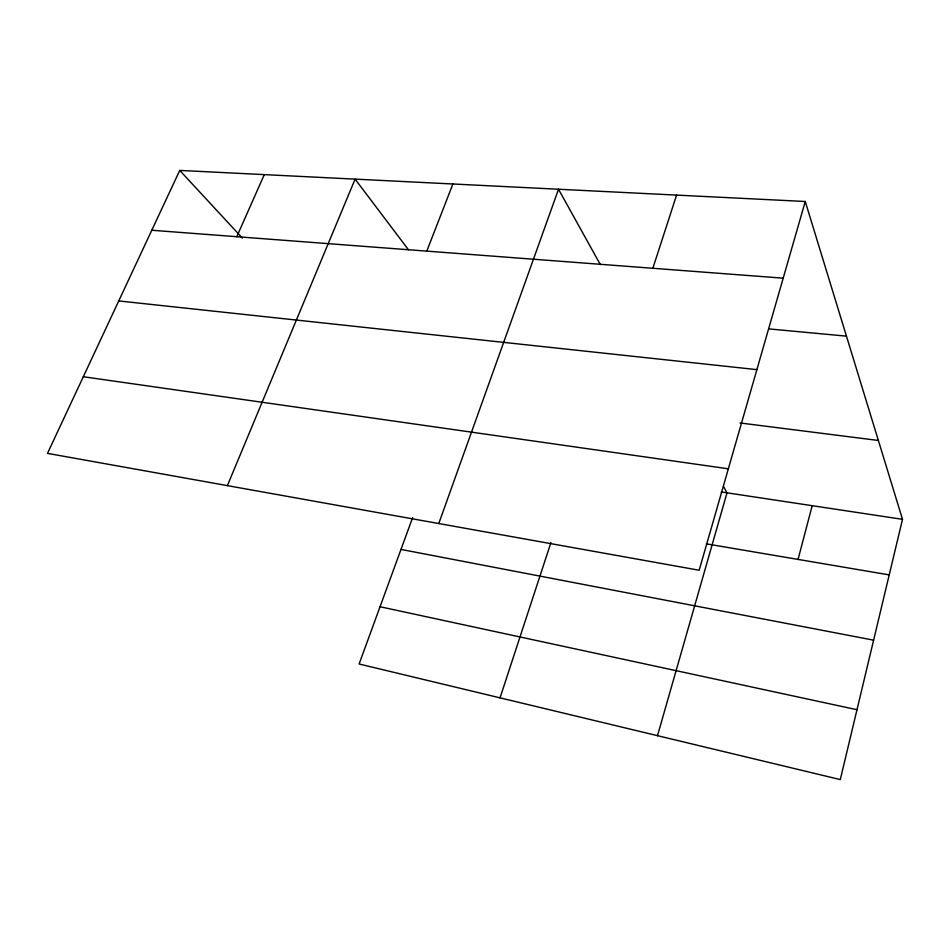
<?xml version="1.0" encoding="UTF-8"?>
<svg xmlns="http://www.w3.org/2000/svg" width="950" height="950" viewBox="0 0 950 950"><rect width="100%" height="100%" fill="white"/><g stroke="black" fill="none" stroke-linecap="round" stroke-linejoin="round"><path stroke-width="1.43" d="M805.256 201.495L699.164 570.249L47.5 453.364L179.752 170.418L805.256 201.495L902.5 519.329L840.287 779.582L359.112 664.002L412.644 517.536M798.047 559.419L812.191 505.685M657.495 735.668L727.011 492.824L723.532 486.554M652.84 268.28L676.578 195.106M500.044 697.858L550.941 542.545M438.769 523.545L558.517 189.24L600.341 264.599M426.799 251.132L452.889 183.991M227.371 485.628L355.098 179.134L408.464 249.755M236.787 236.704L264.29 174.622M151.786 230.256L783.204 278.172M768.752 328.89L846.45 336.146M118.75 300.936L756.889 369.633M740.05 422.964L878.37 440.468M83.315 376.734L728.353 468.813M721.228 491.946L902.5 519.329M706.289 543.839L889.212 574.893M400.995 549.421L873.608 640.169M380.048 606.741L856.983 709.721M179.752 170.418L242.345 238.058"/></g></svg>
